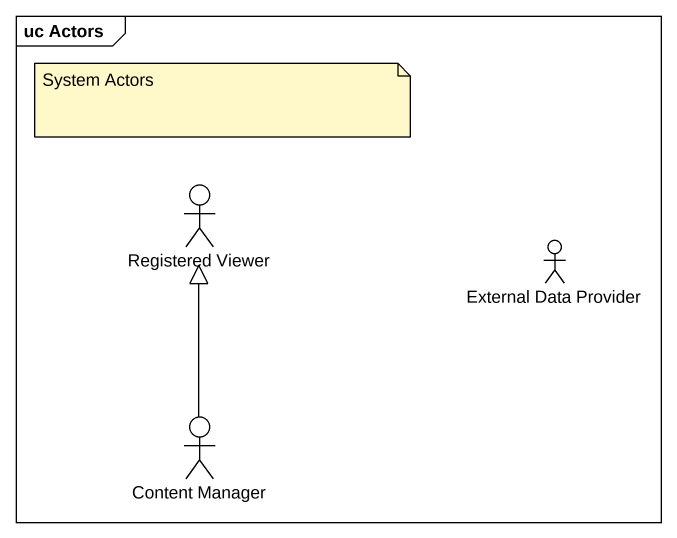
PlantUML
@startuml
mainframe uc Actors
actor "Registered Viewer" as Registered_Viewer
actor "External Data Provider" as External_Data_Provider
actor "Content Manager" as Content_Manager
Content_Manager -up-|> Registered_Viewer
note as N1
  System Actors
end note
@enduml
